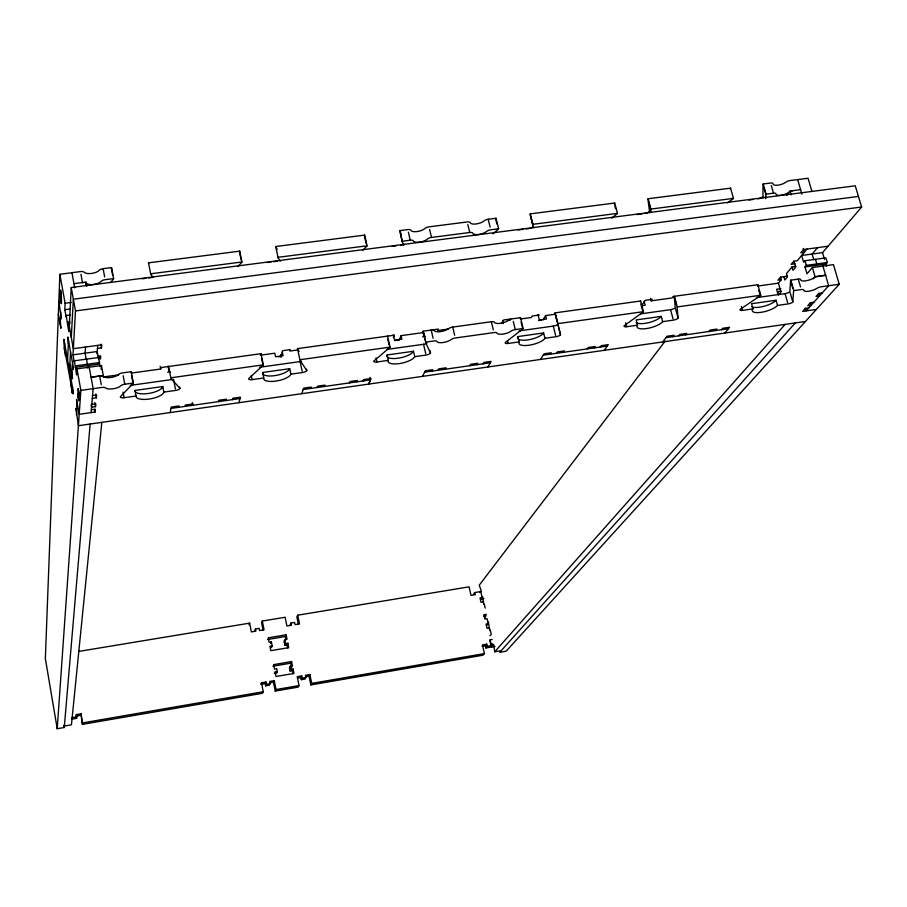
<?xml version="1.0" encoding="UTF-8"?>
<svg xmlns="http://www.w3.org/2000/svg" width="907" height="907" viewBox="0 0 907 907"><rect width="100%" height="100%" fill="white"/><g stroke="black" fill="none" stroke-linecap="round" stroke-linejoin="round"><path stroke-width="1.36" d="M77.753 394.885L78.705 400.679L79.192 394.08L78.229 388.513L77.753 394.885L78.762 400.486M763.014 197.987L762.968 184.45A3.889 1.395 -17.4 0 1 763.184 183.985L770.565 183.033A3.866 1.383 -17.4 0 1 772.843 183.361L773.308 184.518A7.755 2.778 -17.6 0 0 784.476 183.089L786.97 181.547A3.866 1.383 -17.6 0 1 790.292 180.504L808.046 178.271L811.946 191.513M765.769 198.667L765.882 194.62L763.694 186.989M110.767 282.202L113.42 279.084A4.07 1.621 -9.8 0 0 113.636 278.585L111.561 267.588L103.126 268.665A4.047 1.621 -9.7 0 0 99.861 269.753L98.069 271.284A8.118 3.265 -9.6 0 1 85.224 272.939L83.614 271.839A4.059 1.633 -9.4 0 0 80.44 271.578L59.862 274.277L45.35 658.607L57.22 728.729L64.261 727.505L90.133 424.034M60.259 324.729L60.78 311.974M70.258 314.956L66.234 315.489L66.154 317.076L64.816 309.684L65.111 303.244L59.862 274.277M64.533 342.891L64.261 348.81L65.542 355.952L65.61 354.49M97.457 348.458L101.493 347.914L101.777 344.819L73.331 348.685L69.045 324.978L68.728 331.282L66.234 315.489M67.549 359.671L68.513 340.715M69.261 326.18L71.234 287.53L855.256 185.799L861.65 207.079L822.547 252.622L801.663 255.468L803.647 262.316L804.985 260.74L825.914 257.871L827.275 262.497L825.903 264.073L804.985 266.941L806.981 273.823L812.389 267.542L833.454 264.64L839.224 284.265L506.163 651.203L499.723 652.314L795.303 322.926M69.499 370.521L70.508 351.78M71.29 337.415L73.354 299.208L858.441 196.422M70.995 384.477L72.22 393.116L72.549 387.482M71.812 375.158L72.515 362.879M99.951 366.53L98.693 357.471L74.419 360.793L74.329 362.312L72.979 354.83L75.496 310.931L71.234 287.53M91.051 377.165L103.273 375.464L101.437 365.498L76.982 368.866L76.607 374.886L74.419 360.793M76.437 414.76L77.208 403.196M825.631 275.32L818.216 276.352A3.923 1.224 -16.9 0 0 814.849 277.372L812.275 278.812A7.857 2.472 -16.8 0 1 800.983 280.388L800.564 279.356A3.923 1.236 -16.7 0 0 798.273 279.118L790.813 280.15A3.945 1.247 -16.7 0 0 790.575 280.58L789.861 291.612A3.866 1.213 -16.5 0 1 785.065 293.619L756.393 297.643M85.859 284.911L86.04 282.1L73.966 283.664M57.22 728.729L80.87 390.384L76.982 368.866M650.557 298.312L651.237 300.841L672.087 297.95L673.175 296.464L757.833 284.73L760.803 295.24A3.945 1.247 -16.3 0 1 760.281 295.693L740.169 309.366A3.877 1.213 -16.1 0 0 742.47 310.364L753.014 308.879A13.537 4.184 -16.3 0 0 760.86 312.359A13.537 4.184 -16.3 0 0 777.537 305.41L788.013 303.936A3.877 1.19 -16.5 0 0 792.809 301.929L793.58 291.034A3.945 1.224 -16.6 0 1 793.818 290.614L790.813 280.15M85.541 347.03L85.099 353.174L86.233 359.41M91.108 412.594L93.149 388.672L89.226 367.188M96.981 353.877L97.718 345.374M98.693 357.471L98.568 358.991L97.185 351.531L72.979 354.83M77.016 405.996L76.539 399.499L79.204 414.295L95.065 412.039L95.326 409.238L91.346 409.805M91.119 404.749L91.562 407.22L95.552 406.665L95.813 403.819L91.811 404.386M92.321 398.422L96.357 397.844L96.618 394.953L92.559 395.52M101.096 369.115L101.437 365.498M101.833 422.356L71.438 724.829L64.386 726.053M71.415 719.24L76.585 718.355L76.358 714.58L81.04 713.786L82.435 724.376L262.508 693.277L263.257 691.735L261.488 682.812L266.012 682.041L266.454 684.263L265.694 685.828L269.424 685.182L270.184 683.629L269.742 681.395L274.254 680.624L276.034 689.535L275.252 691.077L298.176 687.121L299.038 685.567L297.224 676.679L301.714 675.908L302.156 678.13L301.294 679.706L305.001 679.071L305.874 677.495L305.421 675.273L309.899 674.502L311.713 683.379L310.818 684.932L483 655.205L484.417 653.584L482.411 644.9L486.73 644.151L487.24 646.328L485.812 647.961L485.313 645.807L486.73 644.151M76.585 718.355L76.358 714.58M82.435 724.376L81.04 713.786M131.3 373.083L160.709 369.002L160.947 367.55L261.023 353.685L263.336 364.852A4.059 1.406 -11.6 0 1 263.053 365.306L248.62 378.729A3.991 1.361 -11.5 0 0 252.101 379.636L263.767 377.981A13.9 4.739 -11.7 0 0 275.739 381.121A13.9 4.739 -11.7 0 0 290.864 374.16L302.439 372.528A3.968 1.349 -12 0 0 306.793 370.521L306.498 369.149M170.199 412.549L171.23 407.073L178.962 405.962L178.69 407.345M185.119 406.427L185.402 405.044L193.123 403.944L192.817 405.327L192.284 402.606M218.406 401.665L218.746 400.282L226.41 399.182L226.058 400.577M232.419 399.658L232.793 398.275L240.434 397.187L238.915 402.697M301.714 393.695L303.664 388.151L311.203 387.074L310.693 388.468M316.951 387.572L317.473 386.178L324.978 385.112L324.457 386.507M248.949 624.878L249.64 623.143L78.83 651.407M349.376 382.935L349.943 381.541L357.415 380.475L356.836 381.87M254.72 630.705L255.445 628.982L259.153 628.358L259.595 630.558L264.073 629.809L262.316 621.046L285.127 617.27L286.907 626.011L291.362 625.274L290.92 623.086L294.605 622.474L295.058 624.662L299.503 623.914L297.711 615.195L469.055 586.84L471.016 595.377L475.313 594.663L474.826 592.532L480.755 591.545L482.161 597.6L480.767 599.38M363.038 380.985L363.628 379.591L371.065 378.525L368.673 384.103L370.464 379.897L369.886 377.323M262.316 621.046L261.579 622.792L263.087 630.286M393.355 337.483L394.375 335.159L297.519 348.628A4.036 1.417 -12 0 0 297.53 349.036L299.072 351.372M399.148 340.012L401.087 335.658L423.036 332.608L423.841 336.089M270.603 643.517L271.374 641.839L269.13 642.213L268.245 637.814L286.147 634.821L287.031 639.208L284.798 639.582L283.993 641.272L284.809 645.285L287.031 644.911L287.848 643.244L285.614 643.619L284.809 645.285M271.408 647.541L272.179 645.875L271.374 641.839M261.488 682.812L260.751 684.377L265.252 683.606L266.012 682.041M290.093 624.821L290.92 623.086M286 639.809L285.331 636.521L286.147 634.821M297.711 615.195L296.872 616.941L298.403 624.401M274.333 673.64L275.116 672.053L277.361 671.668L276.76 668.674L274.515 669.06L273.631 664.627L291.578 661.577L292.473 665.999L290.24 666.373L289.412 667.983L290.013 670.965L292.247 670.579L293.086 668.981L290.841 669.366L290.013 670.965M422.56 376.371L425.326 370.77L432.673 369.727L431.97 371.133M277.361 671.668L276.578 673.255L276.182 671.271M275.252 691.077L273.472 682.189L274.254 680.624M438.081 370.26L438.795 368.854L446.119 367.8L445.394 369.206M291.646 667.609L290.75 663.198L291.578 661.577M469.713 365.736L470.484 364.319L477.774 363.288L476.991 364.693M301.294 679.706L300.841 677.495L301.714 675.908M501.548 323.527L503.498 320.012L510.686 319.015L509.859 320.488M483.046 363.832L483.839 362.415L491.095 361.383L487.909 367.006M310.818 684.932L309.004 676.089L309.899 674.502M542.953 319.978L545.606 315.568L554.925 314.276M540.515 359.455L544.053 353.809L551.229 352.789L550.322 354.206M556.286 353.356L557.204 351.939L564.358 350.918L563.44 352.335M587.18 348.946L588.144 347.517L595.253 346.497L594.278 347.925M600.185 347.075L601.171 345.658L608.257 344.637L604.311 350.317M641.839 305.251L645.308 300.33L652.292 299.355L651.237 300.841M662.643 341.95L666.962 336.259L673.958 335.261L672.869 336.69M665.171 341.123L479.27 585.151L481.22 590.945L479.984 592.543M473.454 594.323L474.826 592.532M786.709 195.402L790.122 190.992L800.586 189.688M678.674 335.862L679.785 334.422L686.758 333.425L685.647 334.864M708.798 331.554L709.954 330.114L716.881 329.128L715.714 330.567M721.484 329.74L722.652 328.3L729.568 327.314L724.852 333.028M486.776 625.377L488.193 623.665L487.036 618.676L484.894 619.039L483.896 614.742L486.345 614.334M780.632 277.168L781.346 279.673L778.421 283.177L757.696 286.056M795.893 266.431L792.015 266.964L786.437 273.619L787.401 276.986L784.85 280.014L783.886 276.658M807.015 249.074L797.242 260.728L793.772 261.205L791.165 264.334L795.19 263.778M817.536 247.645L812.116 254.039L813.772 259.742M489.995 635.773L491.265 634.288L490.256 629.957L489.78 630.524L488.34 621.692M804.985 266.941L806.323 265.377L827.275 262.497M815.45 265.502L816.81 263.937L815.461 259.3M813.216 278.789L815.053 276.68L825.608 275.218M490.256 640.421L491.764 646.94L493.68 644.752L494.712 651.804L785.145 324.389M818.738 293.415L816.017 296.453L819.497 295.965L818.749 293.392L822.23 292.927M237.963 266.375L241.681 262.474A3.991 1.576 -11.5 0 0 241.954 261.976L239.709 251.148L148.51 262.849L150.743 274.254L153.249 277.44M91.063 377.278L99.668 376.088A4.116 1.451 -9.8 0 1 102.876 376.235L104.475 377.176A8.242 2.914 -10 0 0 117.479 375.373L119.327 373.945A4.104 1.451 -10.1 0 1 122.66 372.89L131.198 371.711L133.34 383.049A4.138 1.44 -10.2 0 1 133.114 383.491L120.268 396.847A4.059 1.395 -10.1 0 0 124.089 397.72L136.05 396.03A14.127 4.841 -10.4 0 0 149.156 399.057A14.127 4.841 -10.4 0 0 163.85 392.096L175.709 390.429A4.025 1.383 -10.7 0 0 179.937 388.423L179.665 387.028M362.641 250.185L366.757 246.285A3.957 1.542 -13 0 0 367.086 245.786L364.671 235.106L275.739 246.523A3.979 1.587 -12 0 0 275.773 246.976L277.202 249.368M492.92 233.847L498.204 229.267A3.923 1.497 -14.6 0 0 498.589 228.768L496.004 218.258L488.193 219.267A3.889 1.508 -14.5 0 0 484.894 220.322L482.694 221.864A7.8 3.027 -14.4 0 1 470.801 223.394L469.86 222.26A3.9 1.519 -14.3 0 0 467.196 221.954L429.022 226.852A3.911 1.531 -13.8 0 0 425.723 227.918L423.58 229.46A7.834 3.072 -13.7 0 1 411.551 231.002L410.508 229.879A3.911 1.531 -13.6 0 0 407.765 229.584L399.817 230.605A3.934 1.553 -13.5 0 0 399.783 231.07L401.336 234.675M611.647 218.213L617.009 213.893A3.911 1.451 -15.9 0 0 617.452 213.383L614.708 203.032L530.221 213.871A3.911 1.497 -15.1 0 0 530.13 214.335L533.452 227.464M727.55 202.964L732.958 198.882A3.9 1.406 -17 0 0 733.457 198.372L730.577 188.168L648.108 198.746A3.9 1.451 -16.3 0 0 647.949 199.211L649.684 212.703M557.057 321.361L555.027 313.289A3.968 1.338 -14.7 0 1 555.141 312.858L640.637 300.999L643.448 311.657A3.957 1.292 -15.3 0 1 642.984 312.121L624.152 325.738A3.877 1.247 -15.1 0 0 626.726 326.713L637.53 325.194A13.56 4.331 -15.3 0 0 646.317 328.595A13.56 4.331 -15.3 0 0 662.654 321.645L673.379 320.126A3.877 1.236 -15.6 0 0 678.073 318.13L677.11 307.337A3.957 1.281 -15.7 0 1 677.28 306.917L674.423 296.306A3.957 1.292 -15.8 0 0 674.241 296.736L675.262 307.654A3.877 1.247 -15.6 0 1 670.568 309.672L640.421 313.89M492.172 639.469L489.712 639.9L490.71 644.219L492.875 643.857L493.204 645.296L487.24 646.328M76.199 716.077L80.859 715.272M270.105 682.767L273.472 682.189M297.496 678.062L300.841 677.495M305.659 676.667L309.004 676.089M482.093 646.362L485.313 645.807M71.562 717.754L76.744 716.87M266.454 684.263L270.184 683.629M302.156 678.13L305.874 677.495M485.812 647.961L494.995 646.385M82.616 722.902L263.257 691.735M276.034 689.535L299.038 685.567M311.713 683.379L484.417 653.584M494.712 651.804L501.186 650.682M488.193 623.665L486.039 624.027L487.036 628.347L489.497 627.927M272.848 666.237L290.75 663.198M272.179 645.875L269.935 646.249L270.83 650.659L288.743 647.643L287.848 643.244M483.714 616.272L486.163 615.853M482.161 597.6L480.007 597.951L481.005 602.237L483.454 601.817M483.885 598.484L480.687 599.017L482.535 596.647L483.737 604.402L484.202 603.813L485.2 608.109M267.486 639.503L285.331 636.521M816.391 309.423L802.684 311.373L805.314 308.425L808.761 307.938M170.97 408.422L240.049 398.547M303.165 389.522L370.464 379.897M424.623 372.176L490.302 362.789M543.157 355.204L607.259 346.043M665.874 337.665L728.378 328.731M805.439 321.475L78.41 425.712L75.961 408.354L76.619 412.016M136.05 396.03L134.996 390.441L162.772 386.529L163.85 392.096M262.542 372.936A13.888 4.762 -11.7 0 1 262.622 372.482L289.707 368.673L290.864 374.16M388.309 360.396L387.085 354.977L413.501 351.258L414.748 356.655A13.741 4.614 -13 0 1 399.193 363.616A13.741 4.614 -13 0 1 388.309 360.396L376.938 361.995A3.934 1.326 -12.8 0 1 373.763 361.077L389.704 347.574A4.013 1.372 -12.9 0 0 390.055 347.12L387.561 336.123A4.002 1.395 -12.9 0 1 387.221 336.588M517.954 338.742A13.605 4.501 -14.3 0 1 517.897 336.565L543.622 332.948L544.948 338.266A13.616 4.478 -14.3 0 1 528.985 345.227A13.616 4.478 -14.3 0 1 519.212 341.905L508.135 343.47A3.9 1.292 -14.1 0 1 505.29 342.506L522.772 328.946A3.979 1.338 -14.2 0 0 523.18 328.493L520.516 317.665L512.614 318.765A3.945 1.338 -14.2 0 0 509.246 319.808L506.99 321.248A7.914 2.698 -14.1 0 1 494.95 322.915L494.032 321.917A3.957 1.349 -14 0 0 491.345 321.724L452.718 327.087A3.968 1.361 -13.6 0 0 449.362 328.119L447.151 329.558A7.948 2.744 -13.5 0 1 434.975 331.248L433.954 330.261A3.968 1.372 -13.4 0 0 431.188 330.069L433.104 338.266M662.654 321.645L661.248 316.396L636.147 319.933L637.53 325.194M777.537 305.41L776.075 300.251L751.563 303.698L753.014 308.879M414.748 356.655L426.029 355.068A3.923 1.315 -13.3 0 0 430.508 353.061L429.884 350.363M544.948 338.266L555.946 336.712A3.889 1.27 -14.5 0 0 560.537 334.717L558.202 325.42M813.862 302.246L810.404 302.734L807.74 305.716L811.198 305.228L810.45 302.666M781.346 279.673L777.945 280.15L780.473 277.134L787.491 276.159M424.998 339.808L423.093 331.599A3.991 1.383 -13.4 0 1 423.15 331.191L438.308 329.06L437.605 330.522L448.5 329.014M539.336 315.035L532.194 316.033L531.332 317.507L520.595 318.992M103.296 376.972L118.704 374.829M260.196 355.227L274.832 353.197L275.569 356.746L283.097 355.691L282.236 351.655M298.256 349.887L289.843 351.054L290.297 349.603L282.78 350.646L280.989 356.428L278.211 356.814M642.383 305.648L645.172 305.251L644.095 301.203M167.648 372.221L170.369 371.847M394.636 340.59L398.831 340.012M422.628 336.69L425.428 336.304M538.565 320.534L541.286 320.16M780.802 288.653L776.619 289.231L778.138 294.582M781.301 291.136L777.492 291.669L778.444 295.002L780.95 292.054L778.263 282.621M80.87 390.384L101.754 387.459A4.127 1.44 -9.9 0 1 104.974 387.606L106.573 388.536A8.254 2.88 -10 0 0 119.599 386.711L121.447 385.294A4.116 1.429 -10.1 0 1 124.781 384.239L133.34 383.049M168.736 366.916A4.104 1.451 -10.6 0 1 168.645 366.507L170.833 377.8L263.336 364.852M306.793 370.521L299.9 360.147A4.047 1.395 -12 0 1 299.888 359.739L390.055 347.12M430.508 353.061L425.632 342.54A4.002 1.361 -13.3 0 1 425.689 342.132L433.739 341.009A3.979 1.349 -13.4 0 1 436.505 341.191L437.525 342.166A7.959 2.698 -13.5 0 0 449.725 340.454L451.935 339.025A3.968 1.338 -13.6 0 1 455.291 337.994L493.975 332.574A3.957 1.326 -14 0 1 496.662 332.767L497.58 333.742A7.936 2.664 -14.1 0 0 509.632 332.053L511.899 330.636A3.957 1.326 -14.2 0 1 515.267 329.592L523.18 328.493M560.537 334.717L557.737 324.048A3.968 1.315 -14.6 0 1 557.85 323.64L643.448 311.657M677.28 306.917L760.803 295.24M793.818 290.614L801.278 289.571A3.923 1.224 -16.6 0 1 803.579 289.798L803.999 290.807A7.868 2.438 -16.7 0 0 815.302 289.231L817.876 287.791A3.934 1.213 -16.8 0 1 821.254 286.771L839.224 284.265M130.211 385.384L172.228 379.5M259.515 367.267L300.104 361.587A3.957 1.372 -12 0 0 301.555 361.281M387.096 349.388L423.535 344.286A3.923 1.338 -13.3 0 0 426.993 343.175M519.155 330.885L553.281 326.101A3.889 1.292 -14.6 0 0 557.862 324.094L555.027 313.289M75.338 365.861L99.634 362.528M75.247 367.369L99.487 364.036M828.034 246.228L803.511 249.55L800.824 252.758L804.328 252.282L803.205 248.427M98.081 356.406L100.745 356.043L100.473 359.047L99.963 356.281M64.816 309.684L70.179 308.981M75.496 310.931L861.627 207M67.458 322.28L70.145 321.928M67.379 323.867L70.066 323.504M65.111 303.244L71.188 302.45M113.636 278.585L105.189 279.685A4.047 1.61 -9.8 0 0 101.913 280.762L100.121 282.281A8.129 3.231 -9.6 0 1 87.253 283.948L85.655 282.871M241.954 261.976L150.641 273.801A4.047 1.61 -10.4 0 0 150.743 274.254M367.086 245.786L278.041 257.316A3.979 1.576 -12 0 0 278.075 257.769L280.206 261.307M403.785 245.264L402.243 241.693A3.945 1.531 -13.5 0 1 402.277 241.228L410.236 240.208A3.923 1.519 -13.6 0 1 412.98 240.491L414.023 241.602A7.846 3.038 -13.7 0 0 426.075 240.038L428.229 238.507A3.911 1.508 -13.8 0 1 431.528 237.453L469.747 232.498A3.9 1.497 -14.3 0 1 472.411 232.793L473.363 233.915A7.812 2.993 -14.4 0 0 485.256 232.373L487.467 230.843A3.9 1.485 -14.5 0 1 490.778 229.777L498.589 228.768M530.788 216.943L532.76 224.8A3.911 1.485 -15 0 1 532.863 224.335L617.452 213.383M651.033 212.204L650.727 209.528A3.9 1.44 -16.3 0 1 650.897 209.064L733.457 198.372M765.882 194.62A3.9 1.383 -17.4 0 1 766.109 194.155L773.49 193.191A3.877 1.372 -17.4 0 1 775.78 193.508L776.233 194.665A7.766 2.744 -17.5 0 0 787.412 193.214L789.918 191.683A3.877 1.361 -17.5 0 1 790.983 191.207M142.002 278.789L145.902 278.29M148.499 277.95L152.399 277.44M267.259 262.531L271.057 262.044M273.597 261.715L277.406 261.216M392.243 246.307L396.416 245.774M517.954 229.993L523.384 229.29M526.094 228.938L528.804 228.587A3.832 1.451 -14.9 0 0 529.473 228.473M636.805 214.574L642.099 213.882M748.921 200.016L752.799 199.517M179.937 388.423L170.924 378.196A4.104 1.429 -10.7 0 1 170.833 377.8M423.093 331.599L424.193 333.969M822.547 252.622L824.542 259.459M825.903 264.073L826.572 266.352M797.627 179.563L801.901 194.189M822.932 266.091L828.681 285.739L806.119 310.886L805.337 308.176M790.122 190.992L791.233 194.801M812.389 267.542L815.053 276.68M804.985 260.74L806.323 265.377M793.863 261.227L795.609 267.248L792.99 270.343L792.015 266.964M771.29 185.572L773.49 193.191M798.273 279.118L800.53 286.952M763.184 183.985L766.109 194.155M790.575 280.58L792.831 288.426M790.224 292.904L792.809 301.929M785.065 293.619L787.65 302.643M758.796 290.444L759.907 294.39M741.382 306.475L742.47 310.364M648.108 198.746L650.897 209.064M648.641 201.785L650.727 209.528M674.241 296.736L676.384 304.684M675.613 308.97L678.073 318.13M670.568 309.672L673.028 318.81M614.606 204.835L615.638 208.712M640.875 304.128L642.984 312.121M625.694 322.767L626.726 326.713M530.221 213.871L532.863 224.335M533.622 227.759L533.293 226.467A3.832 1.451 -14.9 0 1 530.924 228.065M555.141 312.858L557.85 323.64M553.281 326.101L555.606 335.386M545.606 315.568L546.456 319.003L539.336 320.001L537.964 314.525M496.911 224.018L495.607 218.768A3.911 1.519 -14.6 0 0 496.004 218.258M521.106 322.189L522.432 327.597M517.897 336.565L519.212 341.905M488.193 219.267L490.131 227.147M513.271 321.475L515.267 329.592M507.489 340.794L508.135 343.47M502.523 320.863L503.192 323.606M467.831 224.596L469.747 232.498M491.345 321.724L493.317 329.853M429.646 229.505L431.528 237.453M452.718 327.087L454.645 335.261M408.377 232.237L410.236 240.208M399.817 230.605L402.277 241.228M423.15 331.191L425.689 342.132M400.395 233.723L402.243 241.693M423.535 344.286L425.723 353.719M484.576 615.853L485.2 618.563M401.087 335.658L401.88 339.15L394.545 340.17L393.332 334.864M366.145 243.62L364.342 235.616A3.945 1.565 -13 0 0 364.671 235.106M387.833 339.331L389.08 344.83M376.02 357.925L376.938 361.995M275.739 246.523L278.075 257.769M297.519 348.628L299.888 359.739M300.104 361.587L302.144 371.156M280.614 354.648L281.181 357.324M241.126 259.765L239.437 251.647A3.991 1.599 -11.4 0 0 239.709 251.148M261.556 358.129L263.053 365.306M262.622 372.482L263.767 377.981M251.25 375.498L252.101 379.636M293.086 668.981L293.981 673.413L276.011 676.486L275.116 672.053M287.031 644.911L287.7 648.21M292.247 670.579L292.916 673.89M284.798 639.582L285.614 643.619M290.24 666.373L290.841 669.366M255.445 628.982L255.876 631.17L251.386 631.918L249.64 623.143M265.252 683.606L265.694 685.828M173.554 379.319L175.436 389.035M168.044 366.122L169.11 371.575M160.188 366.303L160.709 369.002M112.638 274.957L111.346 268.087A4.07 1.633 -9.8 0 0 111.561 267.588M131.515 374.988L133.114 383.491M103.126 268.665L104.668 276.918M123.182 375.725L124.781 384.239M123.046 392.119L124.089 397.72M100.802 344.184L101.493 347.914M86.04 282.1L86.811 286.249M80.938 274.333L82.469 282.621A4.07 1.61 -9.5 0 1 83.648 282.542M99.668 376.088L101.233 384.613M95.666 394.092L96.357 397.844M71.948 272.667L74.725 287.882M94.793 402.481L95.552 406.665M86.573 359.138L87.843 368.197M94.566 409.261L95.065 412.039M60.429 290.682L61.415 296.158M78.161 388.842L79.17 394.477M60.168 297.371L61.154 302.813M68.365 343.764L67.855 337.03L73.184 366.587L73.014 369.557L72.345 365.861M71.982 372.244L72.469 378.82L69.839 364.206M58.842 301.192L61.313 318.72L60.667 315.126M60.395 321.758L60.916 328.345L58.354 314.094M64.397 345.862L63.887 339.297L73.206 391.121L73.036 393.944L72.379 390.316M64.329 347.336L72.299 391.722M63.887 725.317L64.261 727.505M776.075 300.251A13.526 4.218 -16.3 0 1 763.762 306.328A13.526 4.218 -16.3 0 1 751.563 306.623M757.833 284.73A3.945 1.258 -16.4 0 1 757.322 285.195M661.248 316.396A13.548 4.365 -15.4 0 1 648.675 322.654A13.548 4.365 -15.4 0 1 636.17 322.495M640.637 300.999A3.957 1.304 -15.4 0 1 640.172 301.464M543.622 332.948A13.605 4.501 -14.3 0 1 531.479 339.195A13.605 4.501 -14.3 0 1 518.339 339.105M520.516 317.665A3.968 1.349 -14.3 0 1 520.096 318.13M413.501 351.258A13.73 4.648 -13 0 1 397.969 358.242A13.73 4.648 -13 0 1 387.085 354.977M289.707 368.673A13.888 4.762 -11.7 0 1 275.841 375.464A13.888 4.762 -11.7 0 1 262.577 373.378M261.023 353.685A4.047 1.429 -11.6 0 1 260.728 354.149M162.772 386.529A14.115 4.875 -10.4 0 1 148.102 393.513A14.115 4.875 -10.4 0 1 134.996 390.441M131.198 371.711A4.127 1.463 -10.1 0 1 130.971 372.165M792.151 190.844A3.877 1.361 -17.5 0 1 793.24 190.64M762.662 196.74A3.821 1.361 -17.2 0 1 757.98 198.837M730.577 188.168A3.889 1.417 -17.1 0 1 730.078 188.667M649.344 211.433A3.821 1.406 -16.2 0 1 644.752 213.542M614.708 203.032A3.9 1.474 -15.9 0 1 614.266 203.531M404 244.085A3.866 1.497 -13.5 0 1 400.599 245.23M148.612 263.302A4.036 1.621 -10.4 0 1 148.51 262.849M60.179 297.428C63.093 319.99 60.406 272.656 60.179 297.428"/></g></svg>
